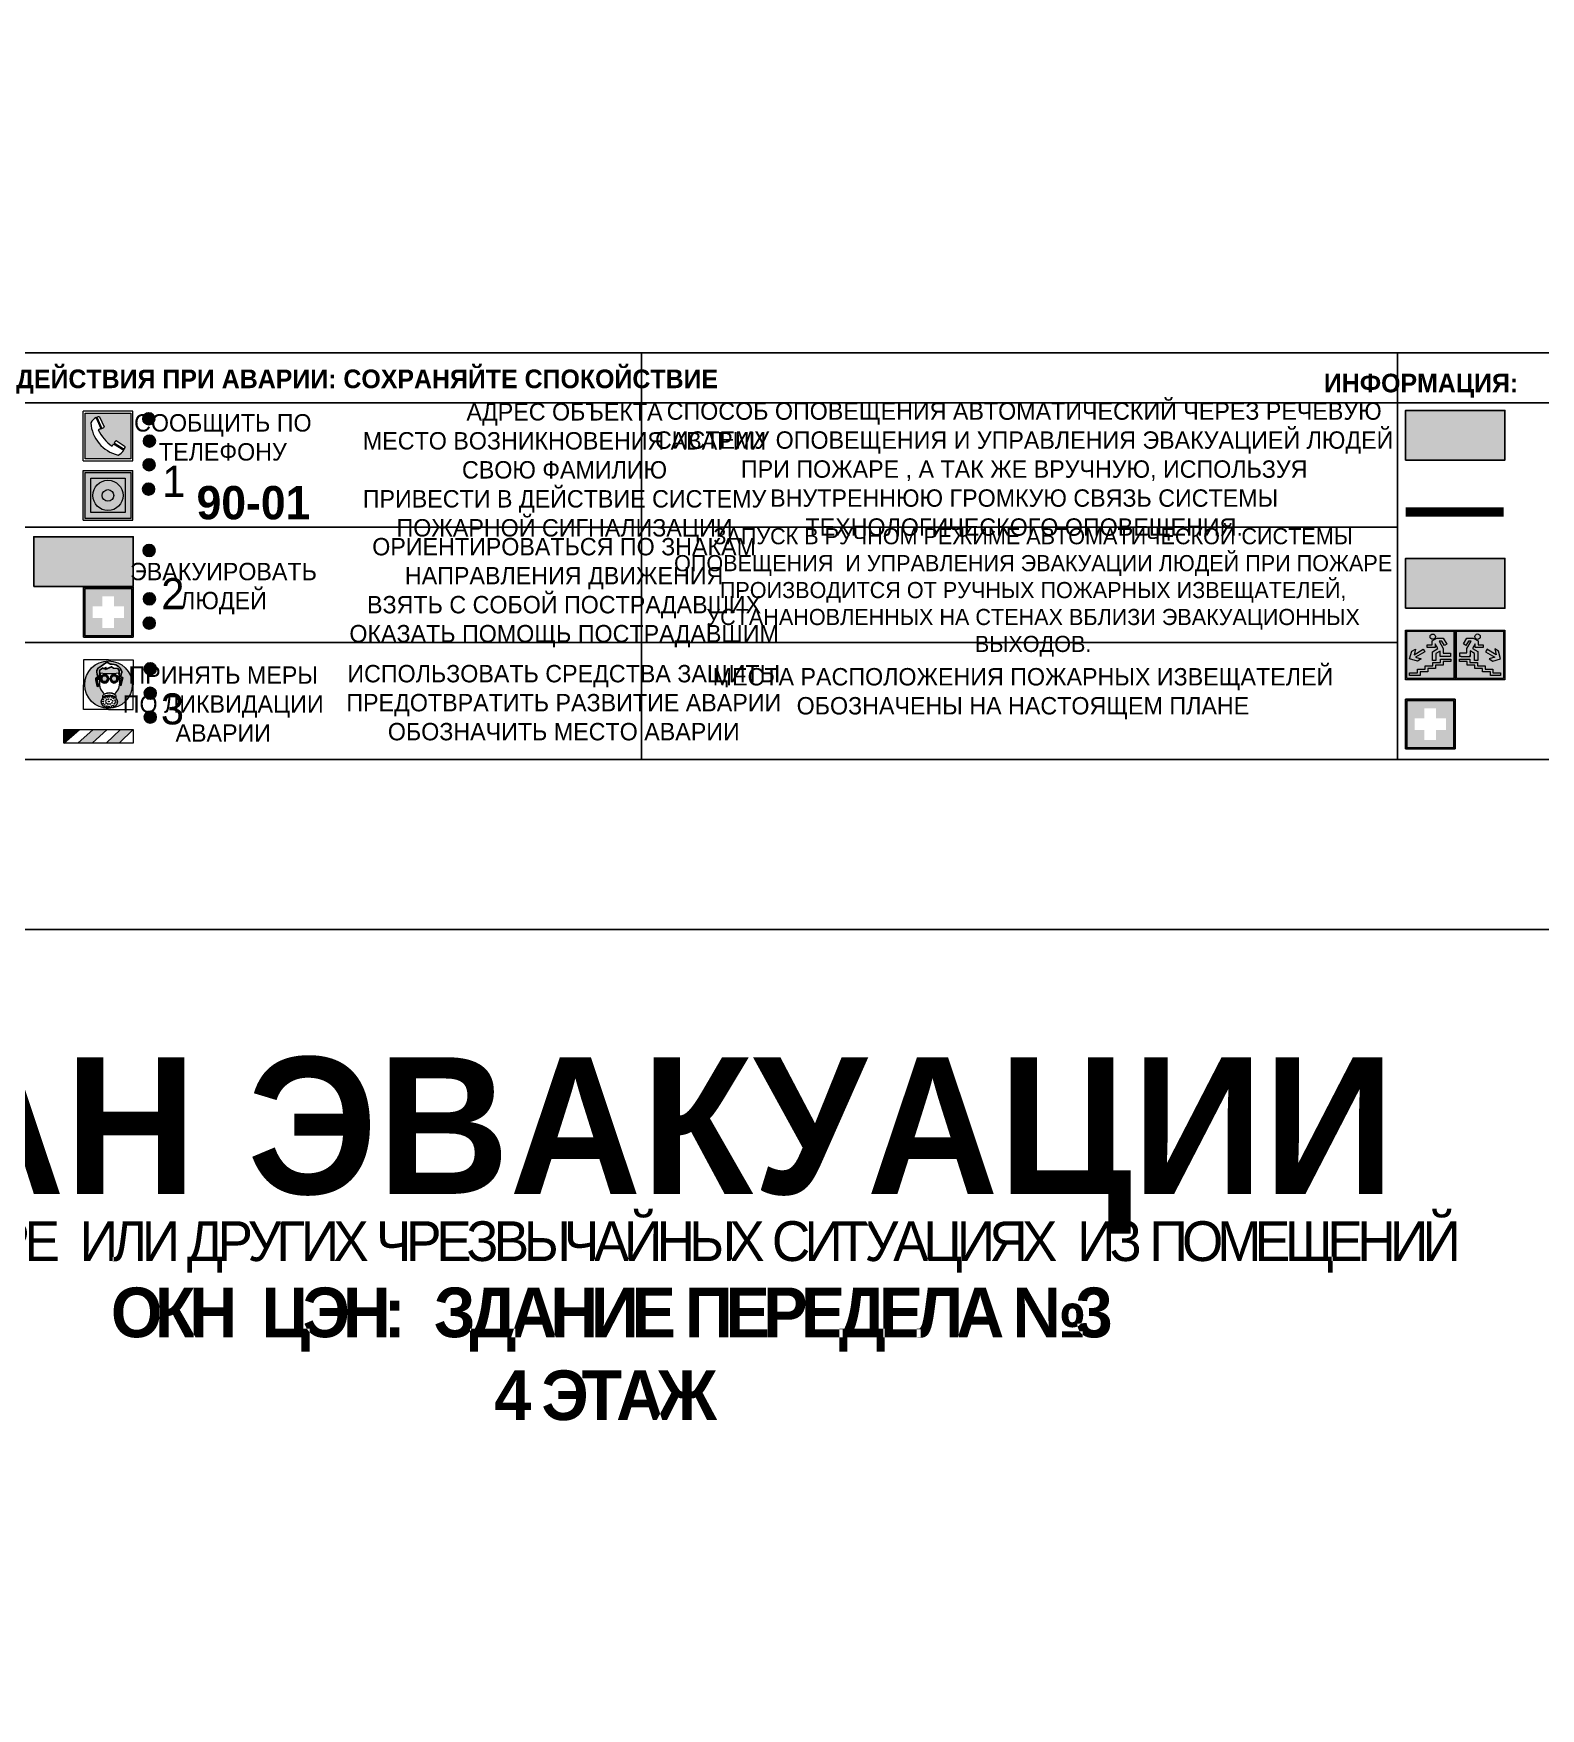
# Model space of a CAD drawing. Header units: millimetres. Extents: x 13810 to 67229, y 12374 to 21950.
# Drawn here: x 33602.4 to 33845.1, y 14815.5 to 15085.1 of the extents above; entities that cross this region are included whole.
import ezdxf

# ---------------------------------------------------------------- set-up
doc = ezdxf.new("R2010")
doc.units = ezdxf.units.MM
doc.layers.add('План_Штампы', color=7, linetype='Continuous')
doc.styles.add('обычный', font='arial.ttf')

# ---------------------------------------------------------------- blocks, each defined once
blk = doc.blocks.new('A$C38D26F80')
h = blk.add_hatch(color=5)
h.dxf.hatch_style = 1
h.paths.add_polyline_path([(-8.77, -4.48, 1), (-0.19, -4.48, 1)])
h.paths.add_polyline_path([(-6.75, -3.58), (-6.75, -3.31), (-6.62, -3.22), (-6.5, -3.22), (-6.42, -3.3), (-6.39, -3.28), (-6.59, -2.23), (-6.59, -2.01), (-6.38, -1.58), (-4.76, -0.4), (-4.13, -0.79, -0.362848), (-2.1, -2.1, -0.201049), (-2.17, -2.48, 0.085434), (-2.26, -3.13), (-1.9, -3.16), (-2.25, -4.7), (-2.4, -4.59), (-2.43, -4.34), (-2.36, -4.34), (-2.14, -3.34), (-2.47, -3.42), (-2.58, -1.95), (-2.77, -1.58), (-3.58, -1.52), (-3.92, -1.26), (-5.05, -1.73), (-4.87, -1.39), (-5.41, -1.6), (-5.41, -1.46), (-6.13, -1.87), (-6.18, -3.5), (-6.56, -3.47), (-6.37, -4.59), (-6.16, -4.43), (-6.16, -4.66), (-6.36, -4.79), (-6.37, -4.8), (-6.51, -4.76)], flags=16)
h.paths.add_polyline_path([(-6.51, -4.76), (-6.36, -4.79), (-6.37, -4.8)], flags=0)
h.paths.add_polyline_path([(-5.92, -2.34, 0.089508), (-2.67, -2.35), (-2.48, -3.88, -0.268602), (-3.4, -6.18, 0.262449), (-5.2, -6.18, -0.268602), (-6.11, -3.88)], flags=16)
edge = h.paths.add_edge_path(flags=16)
edge.add_ellipse((-5.19, -3.41), major_axis=(0, 0.842), ratio=0.848992, start_angle=0, end_angle=360)
edge = h.paths.add_edge_path(flags=0)
edge.add_ellipse((-5.19, -3.39), major_axis=(0, 0.665), ratio=0.853798, start_angle=0, end_angle=360)
edge = h.paths.add_edge_path(flags=0)
edge.add_ellipse((-5.19, -3.4), major_axis=(0, 0.528), ratio=0.864094, start_angle=0, end_angle=360)
edge = h.paths.add_edge_path(flags=16)
edge.add_ellipse((-3.47, -3.4), major_axis=(0, 0.842), ratio=0.848992, start_angle=0, end_angle=360)
h.paths.add_polyline_path([(-3.13, -6.45), (-3.13, -6.84, 0.383174), (-5.57, -6.85), (-5.57, -6.49, -0.369952)], flags=16)
edge = h.paths.add_edge_path(flags=0)
edge.add_ellipse((-3.47, -3.39), major_axis=(0, 0.665), ratio=0.853798, start_angle=0, end_angle=360)
edge = h.paths.add_edge_path(flags=0)
edge.add_ellipse((-3.47, -3.4), major_axis=(0, 0.528), ratio=0.864094, start_angle=0, end_angle=360)
edge = h.paths.add_edge_path(flags=16)
edge.add_ellipse((-4.34, -7.57), major_axis=(-1.48, 0), ratio=0.744955, start_angle=0, end_angle=360)
h.paths.add_polyline_path([(-5.01, -6.85, -1), (-5.15, -6.85, -1)], flags=0)
h.paths.add_polyline_path([(-5.33, -7.14, -1), (-5.47, -7.14, -1)], flags=0)
h.paths.add_polyline_path([(-4.61, -6.71, -1), (-4.74, -6.71, -1)], flags=16)
h.paths.add_polyline_path([(-5.43, -7.51, -1), (-5.57, -7.51, -1)], flags=0)
h.paths.add_polyline_path([(-4.26, -6.67, -1), (-4.4, -6.67, -1)], flags=16)
h.paths.add_polyline_path([(-4.74, -7.14, -1), (-4.88, -7.14, -1)], flags=0)
h.paths.add_polyline_path([(-4.93, -7.43, -1), (-5.07, -7.43, -1)], flags=0)
h.paths.add_polyline_path([(-4.41, -7.07, -1), (-4.54, -7.07, -1)], flags=0)
h.paths.add_polyline_path([(-5.33, -7.87, -1), (-5.46, -7.87, -1)], flags=0)
h.paths.add_polyline_path([(-3.8, -6.71, -1), (-3.94, -6.71, -1)], flags=16)
h.paths.add_polyline_path([(-4.85, -7.78, -1), (-4.98, -7.78, -1)], flags=0)
h.paths.add_polyline_path([(-3.96, -7.14, -1), (-4.1, -7.14, -1)], flags=0)
h.paths.add_polyline_path([(-4.33, -7.53, -1), (-4.47, -7.53, -1)], flags=0)
h.paths.add_polyline_path([(-5.09, -8.12, -1), (-5.23, -8.12, -1)], flags=0)
h.paths.add_polyline_path([(-3.5, -6.94, -1), (-3.64, -6.94, -1)], flags=0)
h.paths.add_polyline_path([(-4.54, -7.97, -1), (-4.68, -7.97, -1)], flags=0)
h.paths.add_polyline_path([(-3.66, -7.39, -1), (-3.8, -7.39, -1)], flags=0)
h.paths.add_polyline_path([(-4.73, -8.35, -1), (-4.86, -8.35, -1)], flags=0)
h.paths.add_polyline_path([(-4.09, -7.96, -1), (-4.23, -7.96, -1)], flags=0)
h.paths.add_polyline_path([(-3.77, -7.74, -1), (-3.91, -7.74, -1)], flags=0)
h.paths.add_polyline_path([(-3.22, -7.27, -1), (-3.35, -7.27, -1)], flags=0)
h.paths.add_polyline_path([(-4.34, -8.4, -1), (-4.47, -8.4, -1)], flags=0)
h.paths.add_polyline_path([(-3.16, -7.61, -1), (-3.3, -7.61, -1)], flags=0)
h.paths.add_polyline_path([(-3.9, -8.35, -1), (-4.04, -8.35, -1)], flags=0)
h.paths.add_polyline_path([(-3.32, -7.91, -1), (-3.46, -7.91, -1)], flags=0)
h.paths.add_polyline_path([(-3.55, -8.23, -1), (-3.69, -8.23, -1)], flags=0)
at = {"color": 5, "lineweight": 5}
for p, q in [((-4.48, 0), (-8.96, 0)), ((-8.96, 0), (-8.96, -4.48)), ((-4.48, 0), (0, 0)), ((0, 0), (0, -4.48)), ((-6.59, -2.01), (-6.38, -1.58)), ((-6.59, -2.23), (-6.59, -2.01)), ((-6.39, -3.28), (-6.59, -2.23)), ((-6.38, -1.58), (-4.76, -0.4)), ((-6.13, -1.87), (-6.18, -3.5)), ((-5.41, -1.46), (-6.13, -1.87)), ((-5.92, -2.34), (-6.11, -3.88)), ((-4.87, -1.39), (-5.41, -1.6)), ((-5.41, -1.6), (-5.41, -1.46)), ((-3.92, -1.26), (-5.05, -1.73)), ((-5.05, -1.73), (-4.87, -1.39)), ((-4.76, -0.4), (-4.13, -0.79)), ((-3.58, -1.52), (-3.92, -1.26)), ((-2.77, -1.58), (-3.58, -1.52)), ((-2.58, -1.95), (-2.77, -1.58)), ((-2.67, -2.34), (-2.48, -3.88)), ((-2.47, -3.42), (-2.58, -1.95)), ((-8.96, -8.96), (-8.96, -4.48)), ((-6.75, -3.31), (-6.62, -3.22)), ((-6.75, -3.58), (-6.75, -3.31)), ((-6.51, -4.76), (-6.75, -3.58)), ((-6.62, -3.22), (-6.5, -3.22)), ((-6.18, -3.5), (-6.56, -3.47)), ((-6.56, -3.47), (-6.37, -4.59)), ((-6.37, -4.8), (-6.51, -4.76)), ((-6.5, -3.22), (-6.42, -3.3)), ((-6.42, -3.3), (-6.39, -3.28)), ((-6.37, -4.59), (-6.16, -4.43)), ((-6.16, -4.66), (-6.37, -4.8)), ((-6.16, -4.43), (-6.16, -4.66)), ((-2.14, -3.34), (-2.47, -3.42)), ((-2.43, -4.34), (-2.4, -4.59)), ((-2.43, -4.34), (-2.36, -4.34)), ((-2.4, -4.59), (-2.25, -4.7)), ((-2.36, -4.34), (-2.14, -3.34)), ((-1.9, -3.16), (-2.26, -3.13)), ((-2.25, -4.7), (-1.9, -3.16)), ((0, -8.96), (0, -4.48)), ((-4.48, -8.96), (-8.96, -8.96)), ((-5.57, -6.49), (-5.57, -6.85)), ((-4.48, -8.96), (0, -8.96)), ((-3.13, -6.45), (-3.13, -6.84))]:
    blk.add_line(p, q, dxfattribs=at)
at = {"color": 5}
for p, q in [((-6.59, -2.01), (-6.38, -1.58)), ((-6.59, -2.23), (-6.59, -2.01)), ((-6.39, -3.28), (-6.59, -2.23)), ((-6.38, -1.58), (-4.76, -0.4)), ((-6.13, -1.87), (-6.18, -3.5)), ((-5.41, -1.46), (-6.13, -1.87)), ((-4.87, -1.39), (-5.41, -1.6)), ((-5.41, -1.6), (-5.41, -1.46)), ((-3.92, -1.26), (-5.05, -1.73)), ((-5.05, -1.73), (-4.87, -1.39)), ((-4.76, -0.4), (-4.13, -0.79)), ((-3.58, -1.52), (-3.92, -1.26)), ((-2.77, -1.58), (-3.58, -1.52)), ((-2.58, -1.95), (-2.77, -1.58)), ((-2.47, -3.42), (-2.58, -1.95)), ((-6.75, -3.31), (-6.62, -3.22)), ((-6.75, -3.58), (-6.75, -3.31)), ((-6.51, -4.76), (-6.75, -3.58)), ((-6.62, -3.22), (-6.5, -3.22)), ((-6.18, -3.5), (-6.56, -3.47)), ((-6.56, -3.47), (-6.37, -4.59)), ((-6.37, -4.8), (-6.51, -4.76)), ((-6.36, -4.79), (-6.51, -4.76)), ((-6.5, -3.22), (-6.42, -3.3)), ((-6.42, -3.3), (-6.39, -3.28)), ((-6.37, -4.59), (-6.16, -4.43)), ((-6.16, -4.66), (-6.37, -4.8)), ((-6.16, -4.66), (-6.36, -4.79)), ((-6.16, -4.43), (-6.16, -4.66)), ((-2.14, -3.34), (-2.47, -3.42)), ((-2.4, -4.59), (-2.43, -4.34)), ((-2.43, -4.34), (-2.36, -4.34)), ((-2.25, -4.7), (-2.4, -4.59)), ((-2.36, -4.34), (-2.14, -3.34)), ((-2.26, -3.13), (-1.9, -3.16)), ((-1.9, -3.16), (-2.25, -4.7))]:
    blk.add_line(p, q, dxfattribs=at)
at = {"color": 5, "lineweight": 5}
for centre, radius in [((-4.48, -4.48), 4.29), ((-5.5, -7.51), 0.0678), ((-5.4, -7.14), 0.0678), ((-5.4, -7.87), 0.0678), ((-5.16, -8.12), 0.0678), ((-5.08, -6.85), 0.0678), ((-5, -7.43), 0.0678), ((-4.91, -7.78), 0.0678), ((-4.81, -7.14), 0.0678), ((-4.79, -8.35), 0.0678), ((-4.67, -6.71), 0.0678), ((-4.61, -7.97), 0.0678), ((-4.47, -7.07), 0.0678), ((-4.4, -7.53), 0.0678), ((-4.4, -8.4), 0.0678), ((-4.33, -6.67), 0.0678), ((-4.16, -7.96), 0.0678), ((-4.03, -7.14), 0.0678), ((-3.97, -8.35), 0.0678), ((-3.87, -6.71), 0.0678), ((-3.84, -7.74), 0.0678), ((-3.73, -7.39), 0.0678), ((-3.62, -8.23), 0.0678), ((-3.57, -6.94), 0.0678), ((-3.39, -7.91), 0.0678), ((-3.28, -7.27), 0.0678), ((-3.23, -7.61), 0.0678)]:
    blk.add_circle(centre, radius, dxfattribs=at)
for centre, radius, start, end in [((-4.28, 6.66), 9.15, 259.6987, 280.1569), ((-0.47, -3.05), 1.79, 161.5846, 182.4584), ((-2.6, -2.2), 0.513, 326.4781, 11.7739), ((-3.66, -4.24), 2.47, 171.573, 231.7124), ((-4.33, -7.88), 1.87, 50.358, 131.5662), ((-4.3, -7.78), 1.83, 60.5889, 119.4111), ((-4.93, -4.24), 2.47, 308.2876, 8.427), ((-4.34, -8.2), 1.82, 48.4943, 132.3565)]:
    blk.add_arc(centre, radius, start, end, dxfattribs=at)
at = {"color": 5}
for centre, radius, start, end in [((-3.89, -2.66), 1.88, 17.387, 97.1599), ((-0.35, -3.07), 1.91, 162.2553, 181.7878), ((-2.6, -2.2), 0.511, 326.3906, 11.8614)]:
    blk.add_arc(centre, radius, start, end, dxfattribs=at)
at = {"color": 5, "lineweight": 5}
for centre, major_axis, ratio in [((-5.19, -3.41), (0, 0.842), 0.848992), ((-5.19, -3.39), (0, 0.665), 0.853798), ((-5.19, -3.4), (0, 0.528), 0.864094), ((-3.47, -3.4), (0, 0.842), 0.848992), ((-3.47, -3.39), (0, 0.665), 0.853798), ((-3.47, -3.4), (0, 0.528), 0.864094), ((-4.34, -7.57), (-1.48, 0), 0.744955)]:
    blk.add_ellipse(centre, major_axis=major_axis, ratio=ratio, dxfattribs=at)
blk = doc.blocks.new('A$C47DD6509')
at = {"lineweight": 5}
for points in [[(-8.69, 0), (-11.19, 0), (-11.19, -2.22)], [(-4.22, 0), (-6.45, 0), (-8.91, -2.22), (-6.61, -2.22)], [(0, 0), (-2.09, 0), (-4.36, -2.22), (-2.29, -2.22)]]:
    blk.add_hatch(color=242, dxfattribs=at).paths.add_polyline_path(points)
at = {"color": 242, "lineweight": 5}
for p, q in [((-11.19, -2.22), (-8.69, 0)), ((-11.19, -2.22), (-11.19, 0)), ((-11.19, 0), (-8.69, 0)), ((-11.19, 0), (0, 0)), ((-8.91, -2.22), (-6.45, 0)), ((-6.61, -2.22), (-4.22, 0)), ((-4.36, -2.22), (-2.09, 0)), ((-2.29, -2.22), (0, 0)), ((0, 0), (0, -2.22)), ((0, -2.22), (-11.19, -2.22))]:
    blk.add_line(p, q, dxfattribs=at)
blk = doc.blocks.new('A$C32E8229D')
at = {"true_color": 0xffffff}
blk.add_hatch(color=7, dxfattribs=at).paths.add_polyline_path([(0, 0), (0, -8), (16, -8), (16, 0)])
h = blk.add_hatch(color=126)
h.paths.add_polyline_path([(0.2, -0.2), (15.8, -0.2), (15.8, -7.8), (0.2, -7.8)])
h.paths.add_polyline_path([(13.49, -2.05), (12.08, -2.05), (11.37, -2.63, 0.162397), (11.29, -2.84), (11.29, -3.63), (10.35, -3.63), (10.35, -4.05), (11.68, -4.05), (11.68, -3.48), (12.26, -4.28), (11.29, -5.1), (11.29, -6.78), (11.85, -6.78), (11.85, -5.44), (12.8, -4.64), (12.8, -5.94), (14.46, -5.94), (14.46, -5.39), (13.45, -5.39), (13.45, -3.97), (12.46, -2.59), (13.15, -2.59), (13.69, -3.34), (14.18, -3)], flags=16)
h.paths.add_polyline_path([(10.74, -1.82, 1), (11.8, -1.82, 1)], flags=16)
h.paths.add_polyline_path([(9.39, -3.59), (5.99, -3.59), (6.56, -3.03), (5.91, -3.03), (5.1, -3.83), (5.91, -4.64), (6.56, -4.64), (5.99, -4.09), (9.39, -4.09)], flags=16)
h.paths.add_polyline_path([(4.29, -1.08), (1.72, -1.08), (1.72, -6.6), (4.29, -6.6)], flags=16)
at = {"color": 126}
blk.add_lwpolyline([(16, -8), (0, -8), (0, 0), (16, 0)], close=True, dxfattribs=at)
blk = doc.blocks.new('A$C18900ED3')
h = blk.add_hatch(color=126)
h.paths.add_polyline_path([(-0.18, -0.18), (-7.02, -0.18), (-7.02, -7.02), (-0.18, -7.02)])
h.paths.add_polyline_path([(-5.89, -4.46), (-5.89, -2.77), (-4.46, -2.77), (-4.46, -1.31), (-2.77, -1.31), (-2.77, -2.77), (-1.33, -2.77), (-1.33, -4.46), (-2.77, -4.46), (-2.77, -5.89), (-4.46, -5.89), (-4.46, -4.46)], flags=16)
at = {"color": 126}
for p, q in [((-7.2, 0), (-7.2, -7.2)), ((0, 0), (-7.2, 0)), ((0, -7.2), (0, 0)), ((-7.02, -7.02), (-7.02, -0.18)), ((-7.02, -0.18), (-0.18, -0.18)), ((-0.18, -0.18), (-0.18, -7.02)), ((-7.2, -7.2), (0, -7.2)), ((-0.18, -7.02), (-7.02, -7.02))]:
    blk.add_line(p, q, dxfattribs=at)
blk = doc.blocks.new('A$C456E1F9C')
at = {"lineweight": 5}
h = blk.add_hatch(color=242, dxfattribs=at)
h.paths.add_polyline_path([(0.51, -1.47), (0.51, -13.26), (12.29, -13.26), (12.29, -1.47)])
h.paths.add_polyline_path([(5.42, -4.95, -0.254479), (4.78, -5.4), (3.52, -2.53, -0.209735), (4.23, -2.4)], flags=16)
h.paths.add_polyline_path([(8.53, -8.6), (10.87, -10.17), (10.54, -10.76), (8.03, -9.13, -0.192251)], flags=16)
h.paths.add_polyline_path([(4.61, -5.49, 0.005518), (3.87, -5.72, 0.128647), (7.49, -10.01, 0.00809), (7.83, -9.33), (10.47, -10.97, -0.16736), (8.99, -12.25, -0.327862), (1.95, -3.95, -0.166952), (3.36, -2.62)], flags=16)
at = {"color": 242, "lineweight": 5}
for p, q in [((0, -13.77), (0, -0.97)), ((12.8, -0.97), (0, -0.97)), ((4.61, -5.49), (3.36, -2.62)), ((3.52, -2.53), (4.78, -5.4)), ((4.23, -2.4), (5.42, -4.95)), ((12.8, -13.77), (12.8, -0.97)), ((10.81, -10.12), (8.53, -8.6)), ((7.83, -9.33), (10.47, -10.97)), ((8.03, -9.13), (10.54, -10.76)), ((10.54, -10.76), (10.8, -10.3)), ((10.8, -10.3), (10.81, -10.12)), ((0, -13.77), (12.8, -13.77))]:
    blk.add_line(p, q, dxfattribs=at)
blk.add_lwpolyline([(0.51, -1.47), (12.29, -1.47), (12.29, -13.26), (0.51, -13.26)], close=True, dxfattribs=at)
for centre, radius, start, end in [((4.59, -5.34), 2.99, 114.2845, 152.1974), ((11.12, -3.31), 9.19, 183.9915, 256.6009), ((4.02, -3.27), 0.891, 76.3284, 123.7092), ((14.98, -39.1), 35.17, 107.1487, 108.4135), ((13.86, -0.94), 11.08, 205.5536, 234.8762), ((4.68, -4.59), 0.824, 276.9621, 334.0723), ((8.94, -9.5), 0.989, 114.4092, 157.9388), ((-13.31, 0.8), 23.44, 332.5487, 334.4027), ((7.87, -9.46), 3, 291.9291, 329.9329)]:
    blk.add_arc(centre, radius, start, end, dxfattribs=at)
blk = doc.blocks.new('A$C54414219')
at = {"true_color": 0xffffff}
h = blk.add_hatch(color=7, dxfattribs=at)
h.paths.add_polyline_path([(2.39, -9.45), (2.39, -18.3), (11.23, -18.3), (11.23, -9.45)], flags=0)
h.paths.add_polyline_path([(10.71, -13.87, -1), (2.92, -13.87, -1)], flags=0)
h.paths.add_polyline_path([(8.3, -13.87, -1), (5.33, -13.87, -1)], flags=0)
h.paths.add_polyline_path([(0.41, -7.47), (0.41, -20.27), (13.21, -20.27), (13.21, -7.47)])
h.paths.add_polyline_path([(0.92, -19.77), (12.71, -19.77), (12.71, -7.98), (0.92, -7.98)], flags=16)
h.paths.add_polyline_path([(11.23, -9.45), (11.23, -18.3), (2.39, -18.3), (2.39, -9.45)], flags=0)
at = {"lineweight": 5}
h = blk.add_hatch(color=242, dxfattribs=at)
h.paths.add_polyline_path([(12.71, -7.98), (0.92, -7.98), (0.92, -19.77), (12.71, -19.77)])
h.paths.add_polyline_path([(11.23, -18.3), (2.39, -18.3), (2.39, -9.45), (11.23, -9.45)], flags=16)
h.paths.add_polyline_path([(10.71, -13.87, -1), (2.92, -13.87, -1)], flags=0)
h.paths.add_polyline_path([(8.3, -13.87, -1), (5.33, -13.87, -1)], flags=0)
at = {"true_color": 0xffffff}
h = blk.add_hatch(color=7, dxfattribs=at)
h.paths.add_polyline_path([(2.39, -9.45), (2.39, -18.3), (11.23, -18.3), (11.23, -9.45)])
h.paths.add_polyline_path([(10.71, -13.87, -1), (2.92, -13.87, -1)], flags=16)
h.paths.add_polyline_path([(8.3, -13.87, -1), (5.33, -13.87, -1)], flags=0)
at = {"lineweight": 5}
h = blk.add_hatch(color=242, dxfattribs=at)
h.paths.add_polyline_path([(2.92, -13.87, 1), (10.71, -13.87, 1)])
h.paths.add_polyline_path([(8.3, -13.87, -1), (5.33, -13.87, -1)], flags=16)
at = {"color": 242, "lineweight": 5}
for p, q in [((0.41, -20.27), (0.41, -7.47)), ((0.41, -7.47), (13.21, -7.47)), ((0.41, -7.47), (13.21, -7.47)), ((13.21, -20.27), (13.21, -7.47)), ((0.41, -20.27), (13.21, -20.27))]:
    blk.add_line(p, q, dxfattribs=at)
for points in [[(0.92, -7.98), (12.71, -7.98), (12.71, -19.77), (0.92, -19.77)], [(2.39, -9.45), (11.23, -9.45), (11.23, -18.3), (2.39, -18.3)]]:
    blk.add_lwpolyline(points, close=True, dxfattribs=at)
for radius in [3.89, 1.49]:
    blk.add_circle((6.81, -13.87), radius, dxfattribs=at)
blk = doc.blocks.new('A$C7B4425F7')
at = {"true_color": 0xffffff}
blk.add_hatch(color=7, dxfattribs=at).paths.add_polyline_path([(0, 0), (-16, 0), (-16, -8), (0, -8)])
h = blk.add_hatch(color=126)
h.paths.add_polyline_path([(-0.2, -0.2), (-15.8, -0.2), (-15.8, -7.8), (-0.2, -7.8)])
h.paths.add_polyline_path([(-11.76, -2.03), (-11.76, -3.66), (-11.17, -3.66, -0.568275), (-11.17, -6.18), (-12.58, -6.18), (-12.58, -2.03)], flags=16)
h.paths.add_polyline_path([(-13.33, -4.12, -0.495768), (-13.59, -6.18), (-15.03, -6.18), (-15.03, -2.03), (-13.59, -2.03, -0.487973)], flags=16)
h.paths.add_polyline_path([(-10.25, -2.03), (-9.48, -2.03), (-9.48, -6.18), (-10.25, -6.18)], flags=16)
h.paths.add_polyline_path([(-13.84, -3.69), (-14.24, -3.69), (-14.24, -3.03), (-13.9, -3.03, -0.692621)], flags=0)
h.paths.add_polyline_path([(-9.15, -2.03), (-8.4, -2.03), (-8.04, -3.07), (-7.68, -2.03), (-6.93, -2.03), (-7.64, -4.1), (-6.93, -6.18), (-7.68, -6.18), (-8.04, -5.14), (-8.4, -6.18), (-9.15, -6.18), (-8.44, -4.1)], flags=16)
h.paths.add_polyline_path([(-11.76, -4.46), (-11.42, -4.46, -0.692621), (-11.36, -5.12), (-11.76, -5.12)], flags=0)
h.paths.add_polyline_path([(-13.9, -5.2), (-14.24, -5.2), (-14.24, -4.55), (-13.84, -4.55, -0.708038)], flags=0)
edge = h.paths.add_edge_path(flags=16)
edge.add_ellipse((-5.51, -4.08), major_axis=(0, 2.05), ratio=0.586184, start_angle=0, end_angle=360)
edge = h.paths.add_edge_path(flags=0)
edge.add_ellipse((-5.51, -4.08), major_axis=(0, 1.14), ratio=0.454828, start_angle=0, end_angle=360)
h.paths.add_polyline_path([(-4.13, -4.96, 0.377264), (-3.48, -4.52, 0.0555), (-3.16, -2.03), (-1.66, -2.03), (-1.66, -4.96), (-0.96, -4.96), (-0.96, -7.01), (-1.75, -7.01), (-1.75, -6.18), (-3.3, -6.18), (-3.3, -7.02), (-4.13, -7.02)], flags=16)
h.paths.add_polyline_path([(-2.73, -2.91), (-2.28, -2.91), (-2.28, -4.96), (-3.05, -4.96, 0.079136)], flags=0)
at = {"color": 126}
blk.add_lwpolyline([(-16, -8), (0, -8), (0, 0), (-16, 0)], close=True, dxfattribs=at)
blk = doc.blocks.new('вниз 3')
at = {"lineweight": 0, "true_color": 0xffffff}
h = blk.add_hatch(color=7, dxfattribs=at)
h.dxf.hatch_style = 1
h.paths.add_polyline_path([(40997.5, -4475.69), (40997.25, -4475.28), (40995.76, -4476.15), (40995.97, -4475.23), (40995.39, -4475.56), (40995.05, -4476.83), (40996.33, -4477.17), (40996.91, -4476.83), (40996, -4476.55)], flags=0)
h.paths.add_polyline_path([(40999.81, -4473.95), (41000.22, -4473.95), (41000.64, -4474.67), (41001.03, -4474.43), (41000.46, -4473.49), (41000.42, -4473.49), (40999.43, -4473.49), (40998.68, -4473.92), (40998.68, -4474.57), (40997.88, -4474.57), (40997.88, -4475), (40999.14, -4475), (40999.14, -4474.43), (40999.14, -4474.38), (40999.59, -4475.15), (40998.72, -4475.67), (40998.72, -4477.06), (40999.24, -4477.06), (40999.24, -4475.96), (40999.95, -4475.56), (40999.95, -4476.43), (41001.61, -4476.43), (41001.61, -4475.88), (41000.47, -4475.88), (41000.47, -4475.12)], flags=0)
h.paths.add_polyline_path([(40999.2, -4473.24, 1), (40998.35, -4473.24, 1)], flags=0)
h.paths.add_polyline_path([(41000.46, -4477.26), (41001.69, -4477.26), (41001.69, -4476.84), (41000.03, -4476.84), (41000.03, -4477.39), (40998.78, -4477.39), (40998.78, -4477.95), (40997.53, -4477.95), (40997.53, -4478.5), (40996.29, -4478.5), (40996.29, -4479.06), (40995.05, -4479.06), (40995.05, -4479.48), (40995.29, -4479.48), (40996.72, -4479.48), (40996.72, -4478.92), (40997.97, -4478.92), (40997.97, -4478.36), (40999.2, -4478.36), (40999.2, -4477.81), (41000.46, -4477.81)], flags=0)
h.paths.add_polyline_path([(41002.37, -4472.17), (40994.37, -4472.17), (40994.37, -4480.17), (41002.37, -4480.17)])
h.paths.add_polyline_path([(41002.16, -4479.96), (40994.57, -4479.96), (40994.57, -4472.37), (41002.16, -4472.37)], flags=16)
h.paths.add_polyline_path([(41001.61, -4475.88), (41001.61, -4476.43), (40999.95, -4476.43), (40999.95, -4475.56), (40999.24, -4475.96), (40999.24, -4477.06), (40998.72, -4477.06), (40998.72, -4475.67), (40999.59, -4475.15), (40999.14, -4474.38), (40999.14, -4474.43), (40999.14, -4475), (40997.88, -4475), (40997.88, -4474.57), (40998.68, -4474.57), (40998.68, -4473.92), (40999.43, -4473.49), (41000.42, -4473.49), (41000.46, -4473.49), (41001.03, -4474.43), (41000.64, -4474.67), (41000.22, -4473.95), (40999.81, -4473.95), (41000.47, -4475.12), (41000.47, -4475.88)], flags=0)
h.paths.add_polyline_path([(41001.69, -4476.84), (41001.69, -4477.26), (41000.46, -4477.26), (41000.46, -4477.81), (40999.2, -4477.81), (40999.2, -4478.36), (40997.97, -4478.36), (40997.97, -4478.92), (40996.72, -4478.92), (40996.72, -4479.48), (40995.05, -4479.48), (40995.05, -4479.06), (40996.29, -4479.06), (40996.29, -4478.5), (40997.53, -4478.5), (40997.53, -4477.95), (40998.78, -4477.95), (40998.78, -4477.39), (41000.03, -4477.39), (41000.03, -4476.84)], flags=0)
h.paths.add_polyline_path([(40998.35, -4473.24, -1), (40999.2, -4473.24, -1)], flags=0)
h.paths.add_polyline_path([(40997.5, -4475.69), (40996, -4476.55), (40996.91, -4476.83), (40996.33, -4477.17), (40995.05, -4476.83), (40995.39, -4475.56), (40995.97, -4475.23), (40995.76, -4476.15), (40997.25, -4475.28)], flags=0)
at = {"lineweight": 0}
h = blk.add_hatch(color=126, dxfattribs=at)
h.dxf.hatch_style = 1
h.paths.add_polyline_path([(41002.16, -4472.37), (40994.57, -4472.37), (40994.57, -4479.96), (41002.16, -4479.96)])
h.paths.add_polyline_path([(40995.97, -4475.23), (40995.76, -4476.15), (40997.25, -4475.28), (40997.5, -4475.69), (40996, -4476.55), (40996.91, -4476.83), (40996.33, -4477.17), (40995.05, -4476.83), (40995.39, -4475.56)], flags=16)
h.paths.add_polyline_path([(40997.88, -4474.57), (40998.68, -4474.57), (40998.68, -4473.92), (40999.43, -4473.49), (41000.42, -4473.49), (41000.46, -4473.49), (41001.03, -4474.43), (41000.64, -4474.67), (41000.22, -4473.95), (40999.81, -4473.95), (41000.47, -4475.12), (41000.47, -4475.88), (41001.61, -4475.88), (41001.61, -4476.43), (40999.95, -4476.43), (40999.95, -4475.56), (40999.24, -4475.96), (40999.24, -4477.06), (40998.72, -4477.06), (40998.72, -4475.67), (40999.59, -4475.15), (40999.14, -4474.38), (40999.14, -4474.43), (40999.14, -4475), (40997.88, -4475)], flags=16)
h.paths.add_polyline_path([(40998.35, -4473.24, -1), (40999.2, -4473.24, -1)], flags=16)
h.paths.add_polyline_path([(40997.53, -4477.95), (40998.78, -4477.95), (40998.78, -4477.39), (41000.03, -4477.39), (41000.03, -4476.84), (41001.69, -4476.84), (41001.69, -4477.26), (41000.46, -4477.26), (41000.46, -4477.81), (40999.2, -4477.81), (40999.2, -4478.36), (40997.97, -4478.36), (40997.97, -4478.92), (40996.72, -4478.92), (40996.72, -4479.48), (40995.05, -4479.48), (40995.05, -4479.06), (40996.29, -4479.06), (40996.29, -4478.5), (40997.53, -4478.5)], flags=16)
at = {"lineweight": 0, "true_color": 0xffffff}
h = blk.add_hatch(color=7, dxfattribs=at)
h.dxf.hatch_style = 1
h.paths.add_polyline_path([(40999.2, -4473.24, 1), (40998.35, -4473.24, 1)])
h.paths.add_polyline_path([(40999.81, -4473.95), (41000.22, -4473.95), (41000.64, -4474.67), (41001.03, -4474.43), (41000.46, -4473.49), (41000.42, -4473.49), (40999.43, -4473.49), (40998.68, -4473.92), (40998.68, -4474.57), (40997.88, -4474.57), (40997.88, -4475), (40999.14, -4475), (40999.14, -4474.43), (40999.14, -4474.38), (40999.59, -4475.15), (40998.72, -4475.67), (40998.72, -4477.06), (40999.24, -4477.06), (40999.24, -4475.96), (40999.95, -4475.56), (40999.95, -4476.43), (41001.61, -4476.43), (41001.61, -4475.88), (41000.47, -4475.88), (41000.47, -4475.12)])
h.paths.add_polyline_path([(40999.2, -4477.81), (41000.46, -4477.81), (41000.46, -4477.26), (41001.69, -4477.26), (41001.69, -4476.84), (41000.03, -4476.84), (41000.03, -4477.39), (40998.78, -4477.39), (40998.78, -4477.95), (40997.53, -4477.95), (40997.53, -4478.5), (40996.29, -4478.5), (40996.29, -4479.06), (40995.05, -4479.06), (40995.05, -4479.48), (40995.29, -4479.48), (40996.72, -4479.48), (40996.72, -4478.92), (40997.97, -4478.92), (40997.97, -4478.36), (40999.2, -4478.36)])
h.paths.add_polyline_path([(40997.5, -4475.69), (40997.25, -4475.28), (40995.76, -4476.15), (40995.97, -4475.23), (40995.39, -4475.56), (40995.05, -4476.83), (40996.33, -4477.17), (40996.91, -4476.83), (40996, -4476.55)])
at = {"color": 126, "lineweight": 0}
for points in [[(40994.37, -4472.17), (41002.37, -4472.17), (41002.37, -4480.17), (40994.37, -4480.17)], [(40994.57, -4472.37), (41002.16, -4472.37), (41002.16, -4479.96), (40994.57, -4479.96)]]:
    blk.add_lwpolyline(points, close=True, dxfattribs=at)
for points in [[(40995.05, -4476.83), (40995.39, -4475.56), (40995.97, -4475.23), (40995.76, -4476.15), (40997.25, -4475.28), (40997.5, -4475.69), (40996, -4476.55), (40996.91, -4476.83), (40996.33, -4477.17), (40995.05, -4476.83)], [(40999.14, -4474.43), (40999.14, -4475), (40997.88, -4475), (40997.88, -4474.57), (40998.68, -4474.57), (40998.68, -4473.92), (40999.43, -4473.49), (41000.42, -4473.49), (41000.46, -4473.49), (41001.03, -4474.43), (41000.64, -4474.67), (41000.22, -4473.95), (40999.81, -4473.95), (41000.47, -4475.12), (41000.47, -4475.88), (41001.61, -4475.88), (41001.61, -4476.43), (40999.95, -4476.43), (40999.95, -4475.56), (40999.24, -4475.96), (40999.24, -4477.06), (40998.72, -4477.06), (40998.72, -4475.67), (40999.59, -4475.15), (40999.14, -4474.38), (40999.14, -4474.43)], [(40995.29, -4479.48), (40995.05, -4479.48), (40995.05, -4479.06), (40996.29, -4479.06), (40996.29, -4478.5), (40997.53, -4478.5), (40997.53, -4477.95), (40998.78, -4477.95), (40998.78, -4477.39), (41000.03, -4477.39), (41000.03, -4476.84), (41001.69, -4476.84), (41001.69, -4477.26), (41000.46, -4477.26), (41000.46, -4477.81), (40999.2, -4477.81), (40999.2, -4478.36), (40997.97, -4478.36), (40997.97, -4478.92), (40996.72, -4478.92), (40996.72, -4479.48), (40995.05, -4479.48)]]:
    blk.add_lwpolyline(points, dxfattribs=at)
blk.add_circle((40998.77, -4473.24), 0.426, dxfattribs=at)
blk = doc.blocks.new('вниз')
at = {"lineweight": 0, "true_color": 0xffffff}
h = blk.add_hatch(color=7, dxfattribs=at)
h.dxf.hatch_style = 1
h.paths.add_polyline_path([(40994.51, -4472.22), (40986.51, -4472.22), (40986.51, -4480.22), (40994.51, -4480.22)])
h.paths.add_polyline_path([(40994.31, -4472.42), (40994.31, -4480.01), (40986.71, -4480.01), (40986.71, -4472.42)], flags=16)
h.paths.add_polyline_path([(40988.43, -4473.53), (40989.43, -4473.53), (40990.19, -4473.96), (40990.19, -4474.6), (40991, -4474.6), (40991, -4475.06), (40989.73, -4475.06), (40989.73, -4474.46), (40989.3, -4475.18), (40990.17, -4475.7), (40990.17, -4477.11), (40989.63, -4477.11), (40989.63, -4476.01), (40988.94, -4475.59), (40988.94, -4476.46), (40988.94, -4476.46), (40987.47, -4476.46), (40987.26, -4476.46), (40987.26, -4475.92), (40988.4, -4475.92), (40988.4, -4475.2), (40989.1, -4473.99), (40988.66, -4473.99), (40988.24, -4474.7), (40987.86, -4474.47), (40988.41, -4473.56)], flags=0)
h.paths.add_polyline_path([(40990.55, -4473.29, -1), (40989.69, -4473.29, -1)], flags=0)
h.paths.add_polyline_path([(40988.85, -4476.89), (40988.85, -4477.43), (40990.1, -4477.43), (40990.1, -4477.99), (40991.34, -4477.99), (40991.34, -4478.54), (40992.59, -4478.54), (40992.59, -4479.09), (40993.83, -4479.09), (40993.83, -4479.52), (40992.17, -4479.52), (40992.17, -4478.97), (40990.91, -4478.97), (40990.91, -4478.41), (40989.68, -4478.41), (40989.68, -4477.86), (40988.43, -4477.86), (40988.43, -4477.31), (40987.6, -4477.31), (40987.18, -4477.31), (40987.18, -4476.89)], flags=0)
h.paths.add_polyline_path([(40991.61, -4475.33), (40993.12, -4476.2), (40992.9, -4475.27), (40993.48, -4475.6), (40993.83, -4476.88), (40992.56, -4477.22), (40991.97, -4476.88), (40992.9, -4476.61), (40991.38, -4475.74), (40991.58, -4475.39)], flags=0)
h.paths.add_polyline_path([(40990.19, -4473.96), (40989.43, -4473.53), (40988.43, -4473.53), (40988.41, -4473.56), (40987.86, -4474.47), (40988.24, -4474.7), (40988.66, -4473.99), (40989.1, -4473.99), (40988.4, -4475.2), (40988.4, -4475.92), (40987.26, -4475.92), (40987.26, -4476.46), (40987.47, -4476.46), (40988.94, -4476.46), (40988.94, -4476.27), (40988.94, -4475.59), (40989.63, -4476.01), (40989.63, -4477.11), (40990.17, -4477.11), (40990.17, -4475.7), (40989.3, -4475.18), (40989.73, -4474.46), (40989.73, -4475.06), (40991, -4475.06), (40991, -4474.6), (40990.19, -4474.6)], flags=0)
h.paths.add_polyline_path([(40990.55, -4473.29, 1), (40989.69, -4473.29, 1)], flags=0)
h.paths.add_polyline_path([(40991.61, -4475.33), (40991.58, -4475.39), (40991.38, -4475.74), (40992.9, -4476.61), (40991.97, -4476.88), (40992.56, -4477.22), (40993.83, -4476.88), (40993.48, -4475.6), (40992.9, -4475.27), (40993.12, -4476.2)], flags=0)
h.paths.add_polyline_path([(40990.1, -4477.43), (40988.85, -4477.43), (40988.85, -4476.89), (40987.18, -4476.89), (40987.18, -4477.31), (40987.6, -4477.31), (40988.43, -4477.31), (40988.43, -4477.86), (40989.68, -4477.86), (40989.68, -4478.41), (40990.91, -4478.41), (40990.91, -4478.97), (40992.17, -4478.97), (40992.17, -4479.52), (40993.83, -4479.52), (40993.83, -4479.09), (40992.59, -4479.09), (40992.59, -4478.54), (40991.34, -4478.54), (40991.34, -4477.99), (40990.1, -4477.99)], flags=0)
at = {"lineweight": 0}
h = blk.add_hatch(color=126, dxfattribs=at)
h.dxf.hatch_style = 1
h.paths.add_polyline_path([(40994.31, -4472.42), (40986.71, -4472.42), (40986.71, -4480.01), (40994.31, -4480.01)])
h.paths.add_polyline_path([(40988.43, -4473.53), (40989.43, -4473.53), (40990.19, -4473.96), (40990.19, -4474.6), (40991, -4474.6), (40991, -4475.06), (40989.73, -4475.06), (40989.73, -4474.46), (40989.3, -4475.18), (40990.17, -4475.7), (40990.17, -4477.11), (40989.63, -4477.11), (40989.63, -4476.01), (40988.94, -4475.59), (40988.94, -4476.46), (40988.94, -4476.46), (40987.47, -4476.46), (40987.26, -4476.46), (40987.26, -4475.92), (40988.4, -4475.92), (40988.4, -4475.2), (40989.1, -4473.99), (40988.66, -4473.99), (40988.24, -4474.7), (40987.86, -4474.47), (40988.41, -4473.56)], flags=16)
h.paths.add_polyline_path([(40990.55, -4473.29, -1), (40989.69, -4473.29, -1)], flags=16)
h.paths.add_polyline_path([(40988.85, -4476.89), (40988.85, -4477.43), (40990.1, -4477.43), (40990.1, -4477.99), (40991.34, -4477.99), (40991.34, -4478.54), (40992.59, -4478.54), (40992.59, -4479.09), (40993.83, -4479.09), (40993.83, -4479.52), (40992.17, -4479.52), (40992.17, -4478.97), (40990.91, -4478.97), (40990.91, -4478.41), (40989.68, -4478.41), (40989.68, -4477.86), (40988.43, -4477.86), (40988.43, -4477.31), (40987.6, -4477.31), (40987.18, -4477.31), (40987.18, -4476.89)], flags=16)
h.paths.add_polyline_path([(40991.61, -4475.33), (40993.12, -4476.2), (40992.9, -4475.27), (40993.48, -4475.6), (40993.83, -4476.88), (40992.56, -4477.22), (40991.97, -4476.88), (40992.9, -4476.61), (40991.38, -4475.74), (40991.58, -4475.39)], flags=16)
at = {"lineweight": 0, "true_color": 0xffffff}
h = blk.add_hatch(color=7, dxfattribs=at)
h.dxf.hatch_style = 1
h.paths.add_polyline_path([(40989.73, -4474.46), (40989.73, -4475.06), (40991, -4475.06), (40991, -4474.6), (40990.19, -4474.6), (40990.19, -4473.96), (40989.43, -4473.53), (40988.43, -4473.53), (40988.41, -4473.56), (40987.86, -4474.47), (40988.24, -4474.7), (40988.66, -4473.99), (40989.1, -4473.99), (40988.4, -4475.2), (40988.4, -4475.92), (40987.26, -4475.92), (40987.26, -4476.46), (40987.47, -4476.46), (40988.94, -4476.46), (40988.94, -4475.59), (40989.63, -4476.01), (40989.63, -4477.11), (40990.17, -4477.11), (40990.17, -4475.7), (40989.3, -4475.18)])
h.paths.add_polyline_path([(40989.69, -4473.29, 1), (40990.55, -4473.29, 1)])
h.paths.add_polyline_path([(40991.61, -4475.33), (40991.58, -4475.39), (40991.38, -4475.74), (40992.9, -4476.61), (40991.97, -4476.88), (40992.56, -4477.22), (40993.83, -4476.88), (40993.48, -4475.6), (40992.9, -4475.27), (40993.12, -4476.2)])
h.paths.add_polyline_path([(40990.1, -4477.43), (40988.85, -4477.43), (40988.85, -4476.89), (40987.18, -4476.89), (40987.18, -4477.31), (40987.6, -4477.31), (40988.43, -4477.31), (40988.43, -4477.86), (40989.68, -4477.86), (40989.68, -4478.41), (40990.91, -4478.41), (40990.91, -4478.97), (40992.17, -4478.97), (40992.17, -4479.52), (40993.83, -4479.52), (40993.83, -4479.09), (40992.59, -4479.09), (40992.59, -4478.54), (40991.34, -4478.54), (40991.34, -4477.99), (40990.1, -4477.99)])
at = {"color": 126, "lineweight": 0}
for points in [[(40986.51, -4472.22), (40994.51, -4472.22), (40994.51, -4480.22), (40986.51, -4480.22)], [(40986.71, -4472.42), (40994.31, -4472.42), (40994.31, -4480.01), (40986.71, -4480.01)]]:
    blk.add_lwpolyline(points, close=True, dxfattribs=at)
for points in [[(40987.47, -4476.46), (40987.26, -4476.46), (40987.26, -4475.92), (40988.4, -4475.92), (40988.4, -4475.2), (40989.1, -4473.99), (40988.66, -4473.99), (40988.24, -4474.7), (40987.86, -4474.47), (40988.41, -4473.56), (40988.43, -4473.53), (40989.43, -4473.53), (40990.19, -4473.96), (40990.19, -4474.6), (40991, -4474.6), (40991, -4475.06), (40989.73, -4475.06), (40989.73, -4474.46), (40989.3, -4475.18), (40990.17, -4475.7), (40990.17, -4477.11), (40989.63, -4477.11), (40989.63, -4476.01), (40988.94, -4475.59), (40988.94, -4476.46)], [(40991.58, -4475.39), (40991.38, -4475.74), (40992.9, -4476.61), (40991.97, -4476.88), (40992.56, -4477.22), (40993.83, -4476.88), (40993.48, -4475.6), (40992.9, -4475.27), (40993.12, -4476.2), (40991.61, -4475.33), (40991.58, -4475.39)], [(40987.6, -4477.31), (40987.18, -4477.31), (40987.18, -4476.89), (40988.85, -4476.89), (40988.85, -4477.43), (40990.1, -4477.43), (40990.1, -4477.99), (40991.34, -4477.99), (40991.34, -4478.54), (40992.59, -4478.54), (40992.59, -4479.09), (40993.83, -4479.09), (40993.83, -4479.52), (40992.17, -4479.52), (40992.17, -4478.97), (40990.91, -4478.97), (40990.91, -4478.41), (40989.68, -4478.41), (40989.68, -4477.86), (40988.43, -4477.86), (40988.43, -4477.31), (40987.6, -4477.31)], [(40987.47, -4476.46), (40988.94, -4476.46), (40988.94, -4476.27)]]:
    blk.add_lwpolyline(points, dxfattribs=at)
blk.add_circle((40990.12, -4473.29), 0.432, dxfattribs=at)

msp = doc.modelspace()

# ---------------------------------------------------------------- hatches: boundary and pattern name
at = {"lineweight": 0}
h = msp.add_hatch(color=256, dxfattribs=at)
h.dxf.hatch_style = 1
h.paths.add_polyline_path([(33620.03, 15023.11, 1), (33621.96, 15023.11, 1)])
h = msp.add_hatch(color=256, dxfattribs=at)
h.dxf.hatch_style = 1
h.paths.add_polyline_path([(33620.13, 15019.52, 1), (33622.06, 15019.52, 1)])
h = msp.add_hatch(color=256, dxfattribs=at)
h.dxf.hatch_style = 1
h.paths.add_polyline_path([(33620.09, 15015.71, 1), (33622.02, 15015.71, 1)])
h = msp.add_hatch(color=256, dxfattribs=at)
h.dxf.hatch_style = 1
h.paths.add_polyline_path([(33620.01, 15011.78, 1), (33621.94, 15011.78, 1)])
h = msp.add_hatch(color=256, dxfattribs=at)
h.dxf.hatch_style = 1
h.paths.add_polyline_path([(33620.09, 15001.9, 1), (33622.03, 15001.9, 1)])
h = msp.add_hatch(color=256, dxfattribs=at)
h.dxf.hatch_style = 1
h.paths.add_polyline_path([(33620.14, 14994.12, 1), (33622.07, 14994.12, 1)])
h = msp.add_hatch(color=256, dxfattribs=at)
h.dxf.hatch_style = 1
h.paths.add_polyline_path([(33620.13, 14990.21, 1), (33622.06, 14990.21, 1)])
h = msp.add_hatch(color=256, dxfattribs=at)
h.dxf.hatch_style = 1
h.paths.add_polyline_path([(33620.29, 14982.86, 1), (33622.22, 14982.86, 1)])
h = msp.add_hatch(color=256, dxfattribs=at)
h.dxf.hatch_style = 1
h.paths.add_polyline_path([(33620.28, 14978.92, 1), (33622.21, 14978.92, 1)])
h = msp.add_hatch(color=256, dxfattribs=at)
h.dxf.hatch_style = 1
h.paths.add_polyline_path([(33620.28, 14975.08, 1), (33622.21, 14975.08, 1)])

# ---------------------------------------------------------------- linework, layer by layer
at = {"color": 126, "lineweight": 0, "true_color": 0x008754}
for points in [[(33387.42, 15335.9), (33987.42, 15335.9), (33987.42, 14940.9), (33387.42, 14940.9)], [(33387.42, 15335.9), (33987.42, 15335.9), (33987.42, 14940.9), (33387.42, 14940.9)], [(33387.42, 15335.9), (33987.42, 15335.9), (33987.42, 14940.9), (33387.42, 14940.9)], [(33387.42, 15335.9), (33987.42, 15335.9), (33987.42, 14940.9), (33387.42, 14940.9)], [(33387.42, 14940.9), (33987.42, 14940.9), (33987.42, 14545.9), (33387.42, 14545.9)], [(33387.42, 14940.9), (33987.42, 14940.9), (33987.42, 14545.9), (33387.42, 14545.9)], [(33387.42, 14940.9), (33987.42, 14940.9), (33987.42, 14545.9), (33387.42, 14545.9)], [(33387.42, 14940.9), (33987.42, 14940.9), (33987.42, 14545.9), (33387.42, 14545.9)]]:
    msp.add_lwpolyline(points, close=True, dxfattribs=at)
for points in [[(33556.55, 15025.64), (33700.31, 15025.64), (33700.31, 15033.69), (33556.55, 15033.69)], [(33700.31, 15033.69), (33822.03, 15033.69), (33822.03, 14968.24), (33700.31, 14968.24)], [(33700.31, 15033.69), (33822.03, 15033.69), (33822.03, 15025.64), (33700.31, 15025.64)], [(33822.03, 15025.64), (33965.8, 15025.64), (33965.8, 15033.69), (33822.03, 15033.69)], [(33556.55, 15025.64), (33700.31, 15025.64), (33700.31, 14968.24), (33556.55, 14968.24)], [(33700.31, 15025.64), (33822.03, 15025.64), (33822.03, 15005.65), (33700.31, 15005.65)], [(33822.03, 15025.64), (33965.8, 15025.64), (33965.8, 14968.24), (33822.03, 14968.24)], [(33822.03, 15005.65), (33700.31, 15005.65), (33700.31, 14987.07), (33822.03, 14987.07)]]:
    msp.add_lwpolyline(points, close=True)
at = {"color": 126, "lineweight": 80, "true_color": 0x008754, "const_width": 1.5}
msp.add_lwpolyline([(33839.12, 15008.07), (33823.33, 15008.07)], dxfattribs=at)
for points in [[(33614.96, 15005.65), (33556.55, 15005.65), (33700.31, 15005.65)], [(33614.96, 14987.07), (33556.55, 14987.07), (33700.31, 14987.07)]]:
    msp.add_lwpolyline(points)
for centre in [(33620.99, 15023.11), (33621.1, 15019.52), (33621.06, 15015.71), (33620.98, 15011.78), (33621.06, 15001.9), (33621.1, 14994.12), (33621.09, 14990.21), (33621.25, 14982.86), (33621.25, 14978.92), (33621.25, 14975.08)]:
    msp.add_circle(centre, 0.966)

# ---------------------------------------------------------------- block references
for name, p, xscale, yscale, zscale in [('A$C456E1F9C', (33610.44, 15024.92), 0.625, 0.625, 0.625), ('A$C54414219', (33610.18, 15019.43), 0.625, 0.625, 0.625), ('A$C18900ED3', (33618.5, 14995.97), 1.111111111007631, 1.111111111007631, 1.111111111007631), ('A$C38D26F80', (33618.52, 14984.3), 0.8928571427240968, 0.8928571427240968, 0.8928571427240968), ('A$C18900ED3', (33831.33, 14977.96), 1.111111111007631, 1.111111111007631, 1.111111111007631)]:
    msp.add_blockref(name, p, dxfattribs=dict(xscale=xscale, yscale=yscale, zscale=zscale))
at = {"xscale": -1}
msp.add_blockref('A$C32E8229D', (33618.5, 15004.12), dxfattribs=at)
at = {"color": 126, "true_color": 0x008754}
for name, p in [('вниз 3', (-7171.05, 19461.27)), ('вниз', (-7155.18, 19461.32))]:
    msp.add_blockref(name, p, dxfattribs=at)
at = {"color": 242, "true_color": 0xc1121c}
msp.add_blockref('A$C47DD6509', (33618.52, 14973.08), dxfattribs=at)
at = {"layer": 'План_Штампы'}
msp.add_blockref('A$C7B4425F7', (33839.33, 15024.45), dxfattribs=at)
at = {"layer": 'План_Штампы', "color": 126, "true_color": 0x008754, "xscale": -1}
msp.add_blockref('A$C32E8229D', (33839.33, 15000.61), dxfattribs=at)

# ---------------------------------------------------------------- texts
at = {"lineweight": 0, "style": 'обычный'}
for s, insert, char_height, width, attachment_point in [('{\\fProxima Nova Rg|b1|i0|c204|p2;ДЕЙСТВИЯ ПРИ АВАРИИ: СОХРАНЯЙТЕ СПОКОЙСТВИЕ\\H1.6644x; }', (33656.16, 15029.09), 3, 175.1736, 5), ('{\\fProxima Nova Rg|b1|i0|c204|p2;ИНФОРМАЦИЯ:\\H1.1997x; }', (33825.83, 15028.42), 3, 175.1736, 5), ('\\pi-8.4,l8.4,t8.4;{\\fProxima Nova Rg|b0|i0|c204|p2;АДРЕС ОБЪЕКТА\\PМЕСТО ВОЗНИКНОВЕНИЯ АВАРИИ\\PСВОЮ ФАМИЛИЮ\\PПРИВЕСТИ В ДЕЙСТВИЕ СИСТЕМУ \\PПОЖАРНОЙ СИГНАЛИЗАЦИИ}', (33687.94, 15014.48), 2.8, 126.6484, 5), ('{\\fProxima Nova Rg|b0|i0|c204|p2;СПОСОБ ОПОВЕЩЕНИЯ АВТОМАТИЧЕСКИЙ ЧЕРЕЗ РЕЧЕВУЮ СИСТЕМУ ОПОВЕЩЕНИЯ И УПРАВЛЕНИЯ ЭВАКУАЦИЕЙ ЛЮДЕЙ ПРИ ПОЖАРЕ , А ТАК ЖЕ ВРУЧНУЮ, ИСПОЛЬЗУЯ ВНУТРЕННЮЮ ГРОМКУЮ СВЯЗЬ СИСТЕМЫ ТЕХНОЛОГИЧЕСКОГО ОПОВЕЩЕНИЯ.}', (33761.94, 15014.6), 2.8, 118.5618, 5), ('{\\fProxima Nova Rg|b0|i0|c204|p2;СООБЩИТЬ ПО \\PТЕЛЕФОНУ}', (33632.93, 15020.09), 2.8, 126.6484, 5), ('{\\fProxima Nova Rg|b0|i0|c204|p2;1\\H1.1667x; }', (33625.03, 15013.03), 5, 126.6484, 5), ('{\\fProxima Nova Rg|b1|i0|c204|p2;\\H1.0714x;90-01\\fProxima Nova Rg|b0|i0|c204|p2;\\H0.93331x; \\H1.3449x; }', (33637.86, 15009.56), 5, 126.6484, 5), ('\\pi-8.4,l8.4,t8.4;{\\fProxima Nova Rg|b0|i0|c204|p2;ОРИЕНТИРОВАТЬСЯ ПО ЗНАКАМ \\PНАПРАВЛЕНИЯ ДВИЖЕНИЯ\\PВЗЯТЬ С СОБОЙ ПОСТРАДАВШИХ\\PОКАЗАТЬ ПОМОЩЬ ПОСТРАДАВШИМ}', (33687.87, 14995.11), 2.8, 126.6484, 5), ('{\\fProxima Nova Rg|b0|i0|c204|p2;\\P\\pt7.8;ЗАПУСК В РУЧНОМ РЕЖИМЕ АВТОМАТИЧЕСКОЙ СИСТЕМЫ ОПОВЕЩЕНИЯ  И УПРАВЛЕНИЯ ЭВАКУАЦИИ ЛЮДЕЙ ПРИ ПОЖАРЕ ПРОИЗВОДИТСЯ ОТ РУЧНЫХ ПОЖАРНЫХ ИЗВЕЩАТЕЛЕЙ, УСТАНАНОВЛЕННЫХ НА СТЕНАХ ВБЛИЗИ ЭВАКУАЦИОННЫХ ВЫХОДОВ. }', (33763.38, 14997.32), 2.6, 121.7868, 5), ('{\\fProxima Nova Rg|b0|i0|c204|p2;ЭВАКУИРОВАТЬ \\PЛЮДЕЙ}', (33633.03, 14995.77), 2.8, 126.6484, 5), ('{\\fProxima Nova Rg|b0|i0|c204|p2;2\\H1.1967x; }', (33624.88, 14994.95), 5, 126.6484, 5), ('{\\fProxima Nova Rg|b0|i0|c204|p2;ПРИНЯТЬ МЕРЫ \\PПО ЛИКВИДАЦИИ \\PАВАРИИ}', (33632.99, 14977.19), 2.8, 126.6484, 5), ('\\pi-8.4,l8.4,t8.4;{\\fProxima Nova Rg|b0|i0|c204|p2;ИСПОЛЬЗОВАТЬ СРЕДСТВА ЗАЩИТЫ \\PПРЕДОТВРАТИТЬ РАЗВИТИЕ АВАРИИ\\PОБОЗНАЧИТЬ МЕСТО АВАРИИ}', (33687.82, 14977.39), 2.8, 126.6484, 5), ('\\pt8.4;{\\fProxima Nova Rg|b0|i0|c204|p2;\\PМЕСТА РАСПОЛОЖЕНИЯ ПОЖАРНЫХ ИЗВЕЩАТЕЛЕЙ ОБОЗНАЧЕНЫ НА НАСТОЯЩЕМ ПЛАНЕ}', (33761.74, 14981.17), 2.8, 118.5618, 5), ('{\\fProxima Nova Rg|b0|i0|c204|p2;3\\H1.1967x; }', (33624.82, 14976.37), 5, 126.6484, 5), ('{\\fProxima Nova Rg|b1|i0|c204|p2;ПЛАН ЭВАКУАЦИИ}', (33544.44, 14920.33), 22, 493.8901, 1)]:
    msp.add_mtext(s, dxfattribs=dict(at, insert=insert, char_height=char_height, width=width, attachment_point=attachment_point))
at = {"color": 0, "lineweight": 0, "insert": (33693.83, 14888.54), "char_height": 8, "width": 449.2158, "attachment_point": 5, "style": 'обычный'}
msp.add_mtext('{\\fArial Black|b1|i0|c204|p34;\\H2x;\\T0.85;  \\fArial Narrow|b0|i0|c204|p34;\\H0.8x;\\W0.9;\\P\\fProxima Nova Rg|b0|i0|c204|p2;\\H0.5x;\\W1;\\C256;ПРИ ПОЖАРЕ  ИЛИ ДРУГИХ ЧРЕЗВЫЧАЙНЫХ СИТУАЦИЯХ  ИЗ ПОМЕЩЕНИЙ \\fProxima Nova Rg|b1|i0|c204|p2;\\H1.25x;\\P ОКН  ЦЭН:  ЗДАНИЕ ПЕРЕДЕЛА №3\\P4 ЭТАЖ}', dxfattribs=at)

doc.saveas('drawing.dxf')
